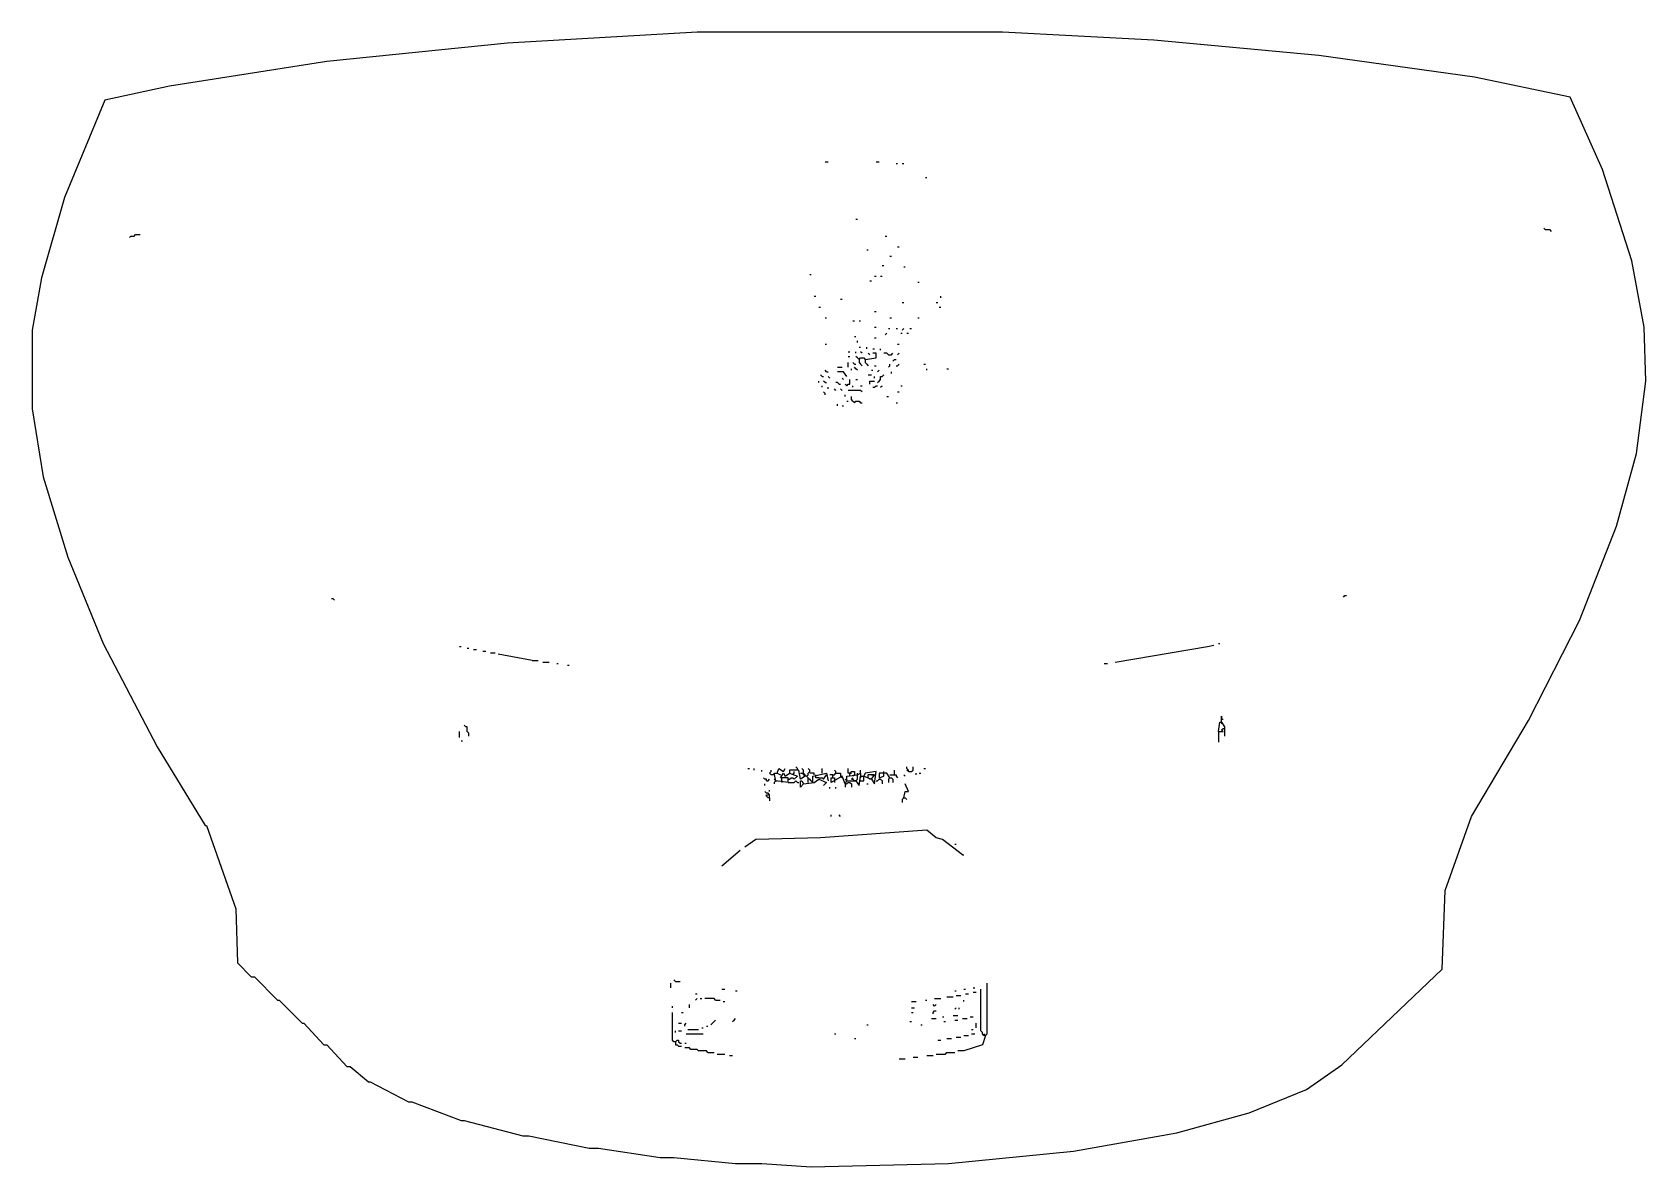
# Model space of a CAD drawing. Extents: x 0.03 to 9.99, y 0.03 to 7.03.
import ezdxf

# ---------------------------------------------------------------- set-up
doc = ezdxf.new("R2010")
doc.units = 0

msp = doc.modelspace()

# ---------------------------------------------------------------- linework, layer by layer
at = {"layer": 'PFV', "color": 0}
for points in [[(4.838095, 0.028571, 0), (5.685714, 0.047619, 0), (6.457143, 0.12381, 0), (7.095238, 0.238095, 0), (7.542857, 0.361905, 0), (7.895238, 0.504762, 0), (8.114286, 0.657143, 0), (8.733333, 1.247619, 0), (8.752381, 1.733333, 0), (8.914286, 2.190476, 0), (9.266667, 2.780952, 0), (9.580952, 3.4, 0), (9.809524, 3.980952, 0), (9.933333, 4.428571, 0), (9.990476, 4.87619, 0), (9.980952, 5.209524, 0), (9.904762, 5.619048, 0), (9.72381, 6.180952, 0), (9.52381, 6.628571, 0), (8.933333, 6.752381, 0), (7.971429, 6.885714, 0), (6.952381, 6.980952, 0), (6.019048, 7.028571, 0), (4.133333, 7.028571, 0), (2.961905, 6.961905, 0), (1.847619, 6.847619, 0), (0.87619, 6.695238, 0), (0.47619, 6.609524, 0), (0.228571, 6.009524, 0), (0.085714, 5.514286, 0), (0.028571, 5.190476, 0), (0.028571, 4.704762, 0), (0.095238, 4.285714, 0), (0.247619, 3.790476, 0), (0.466667, 3.257143, 0), (0.8, 2.619048, 0), (1.095238, 2.133333, 0), (1.104762, 2.133333, 0), (1.285714, 1.619048, 0), (1.295238, 1.285714, 0), (1.380952, 1.2, 0), (1.4, 1.2, 0), (1.542857, 1.057143, 0), (1.552381, 1.057143, 0), (1.695238, 0.914286, 0), (1.704762, 0.914286, 0), (1.828571, 0.780952, 0), (1.847619, 0.780952, 0), (1.971429, 0.647619, 0), (1.990476, 0.647619, 0), (2.104762, 0.552381, 0), (2.114286, 0.552381, 0), (2.352381, 0.428571, 0), (2.371429, 0.428571, 0), (2.67619, 0.314286, 0), (2.695238, 0.314286, 0), (3.057143, 0.219048, 0), (3.095238, 0.219048, 0), (3.466667, 0.142857, 0), (3.52381, 0.142857, 0), (3.904762, 0.085714, 0), (3.990476, 0.085714, 0), (4.371429, 0.047619, 0), (4.533333, 0.047619, 0), (4.838095, 0.028571, 0)], [(4.92381, 6.228571, 0), (4.942857, 6.228571, 0)], [(5.238095, 6.228571, 0), (5.257143, 6.228571, 0)], [(5.361905, 6.219048, 0), (5.371429, 6.219048, 0)], [(5.4, 6.219048, 0), (5.409524, 6.219048, 0)], [(5.542857, 6.133333, 0), (5.552381, 6.133333, 0)], [(0.628571, 5.761905, 0), (0.638095, 5.771429, 0), (0.657143, 5.771429, 0), (0.666667, 5.780952, 0), (0.695238, 5.780952, 0)], [(5.114286, 5.87619, 0), (5.12381, 5.87619, 0)], [(9.409524, 5.8, 0), (9.4, 5.809524, 0), (9.371429, 5.809524, 0), (9.361905, 5.819048, 0)], [(5.180952, 5.685714, 0), (5.190476, 5.685714, 0)], [(5.295238, 5.771429, 0), (5.304762, 5.771429, 0)], [(5.371429, 5.704762, 0), (5.380952, 5.704762, 0)], [(5.27619, 5.590476, 0), (5.285714, 5.590476, 0)], [(5.32381, 5.647619, 0), (5.333333, 5.647619, 0)], [(5.409524, 5.580952, 0), (5.419048, 5.580952, 0)], [(4.828571, 5.533333, 0), (4.838095, 5.533333, 0)], [(5.2, 5.495238, 0), (5.209524, 5.495238, 0)], [(5.228571, 5.52381, 0), (5.238095, 5.52381, 0)], [(5.266667, 5.52381, 0), (5.27619, 5.52381, 0)], [(5.495238, 5.485714, 0), (5.504762, 5.485714, 0)], [(4.857143, 5.4, 0), (4.866667, 5.4, 0)], [(5.019048, 5.380952, 0), (5.028571, 5.380952, 0)], [(5.638095, 5.390476, 0), (5.638095, 5.4, 0)], [(4.885714, 5.333333, 0), (4.895238, 5.333333, 0)], [(5.228571, 5.304762, 0), (5.238095, 5.304762, 0)], [(5.4, 5.361905, 0), (5.409524, 5.361905, 0)], [(5.609524, 5.361905, 0), (5.619048, 5.361905, 0)], [(5.628571, 5.333333, 0), (5.638095, 5.333333, 0)], [(4.92381, 5.266667, 0), (4.933333, 5.266667, 0)], [(5.095238, 5.247619, 0), (5.104762, 5.247619, 0)], [(5.133333, 5.247619, 0), (5.142857, 5.247619, 0)], [(5.228571, 5.209524, 0), (5.238095, 5.209524, 0)], [(5.314286, 5.2, 0), (5.32381, 5.2, 0)], [(5.32381, 5.266667, 0), (5.333333, 5.266667, 0)], [(5.361905, 5.2, 0), (5.371429, 5.2, 0)], [(5.4, 5.190476, 0), (5.409524, 5.2, 0)], [(5.447619, 5.2, 0), (5.457143, 5.2, 0)], [(5.495238, 5.266667, 0), (5.504762, 5.266667, 0)], [(4.92381, 5.104762, 0), (4.933333, 5.104762, 0)], [(5.104762, 5.152381, 0), (5.114286, 5.152381, 0)], [(5.12381, 5.114286, 0), (5.12381, 5.12381, 0)], [(5.133333, 5.085714, 0), (5.142857, 5.085714, 0)], [(5.180952, 5.07619, 0), (5.180952, 5.085714, 0)], [(5.228571, 5.142857, 0), (5.238095, 5.142857, 0)], [(5.295238, 5.161905, 0), (5.304762, 5.171429, 0)], [(5.371429, 5.104762, 0), (5.380952, 5.104762, 0)], [(5.390476, 5.171429, 0), (5.4, 5.171429, 0)], [(5.428571, 5.171429, 0), (5.438095, 5.171429, 0)], [(5.066667, 5.057143, 0), (5.07619, 5.057143, 0)], [(5.066667, 5.028571, 0), (5.07619, 5.028571, 0)], [(5.066667, 4.961905, 0), (5.066667, 4.990476, 0)], [(5.104762, 4.980952, 0), (5.095238, 4.990476, 0)], [(5.114286, 5.047619, 0), (5.114286, 5.057143, 0)], [(5.133333, 5.009524, 0), (5.12381, 5.019048, 0), (5.114286, 5.028571, 0)], [(5.133333, 5.009524, 0), (5.142857, 5.019048, 0), (5.161905, 5.019048, 0), (5.171429, 5.009524, 0), (5.171429, 4.990476, 0), (5.180952, 4.980952, 0), (5.190476, 4.971429, 0)], [(5.133333, 5.009524, 0), (5.133333, 4.990476, 0), (5.142857, 4.980952, 0), (5.152381, 4.971429, 0)], [(5.152381, 5.047619, 0), (5.142857, 5.057143, 0)], [(5.171429, 5.009524, 0), (5.238095, 5.019048, 0), (5.238095, 5.047619, 0), (5.219048, 5.047619, 0)], [(5.2, 5.038095, 0), (5.190476, 5.047619, 0)], [(5.219048, 5.07619, 0), (5.228571, 5.07619, 0)], [(5.266667, 5.066667, 0), (5.266667, 5.07619, 0)], [(5.314286, 5.038095, 0), (5.304762, 5.047619, 0), (5.285714, 5.047619, 0)], [(5.314286, 5.038095, 0), (5.333333, 5.038095, 0), (5.342857, 5.047619, 0)], [(5.342857, 5, 0), (5.352381, 5.009524, 0), (5.361905, 5.009524, 0)], [(5.371429, 5.038095, 0), (5.380952, 5.047619, 0)], [(4.904762, 4.904762, 0), (4.895238, 4.914286, 0)], [(4.904762, 4.904762, 0), (4.914286, 4.904762, 0)], [(4.933333, 4.933333, 0), (4.92381, 4.942857, 0)], [(4.933333, 4.933333, 0), (4.942857, 4.933333, 0)], [(4.952381, 4.895238, 0), (4.942857, 4.904762, 0)], [(5, 4.961905, 0), (5.028571, 4.961905, 0)], [(5.057143, 4.904762, 0), (5.038095, 4.933333, 0), (5, 4.933333, 0)], [(5.038095, 4.885714, 0), (5.028571, 4.895238, 0)], [(5.057143, 4.847619, 0), (5.066667, 4.857143, 0), (5.07619, 4.857143, 0), (5.07619, 4.885714, 0)], [(5.085714, 4.942857, 0), (5.085714, 4.952381, 0)], [(5.104762, 4.980952, 0), (5.114286, 4.980952, 0)], [(5.12381, 4.942857, 0), (5.114286, 4.952381, 0), (5.104762, 4.961905, 0)], [(5.114286, 4.885714, 0), (5.12381, 4.885714, 0)], [(5.190476, 4.914286, 0), (5.209524, 4.914286, 0)], [(5.209524, 4.942857, 0), (5.219048, 4.942857, 0)], [(5.228571, 4.971429, 0), (5.238095, 4.971429, 0)], [(5.228571, 4.895238, 0), (5.228571, 4.904762, 0)], [(5.247619, 4.933333, 0), (5.257143, 4.942857, 0)], [(5.247619, 4.866667, 0), (5.257143, 4.87619, 0), (5.266667, 4.885714, 0), (5.266667, 4.904762, 0), (5.27619, 4.904762, 0), (5.285714, 4.914286, 0)], [(5.314286, 4.961905, 0), (5.32381, 4.971429, 0), (5.32381, 4.980952, 0)], [(5.333333, 4.92381, 0), (5.333333, 4.933333, 0)], [(5.361905, 4.971429, 0), (5.371429, 4.971429, 0), (5.380952, 4.980952, 0)], [(5.533333, 4.980952, 0), (5.542857, 4.980952, 0)], [(5.552381, 4.942857, 0), (5.552381, 4.952381, 0)], [(5.67619, 4.952381, 0), (5.685714, 4.952381, 0)], [(4.885714, 4.866667, 0), (4.885714, 4.87619, 0)], [(4.904762, 4.838095, 0), (4.904762, 4.847619, 0)], [(4.92381, 4.866667, 0), (4.914286, 4.87619, 0)], [(4.92381, 4.790476, 0), (4.92381, 4.8, 0), (4.914286, 4.809524, 0)], [(4.92381, 4.866667, 0), (4.933333, 4.866667, 0)], [(4.942857, 4.828571, 0), (4.942857, 4.838095, 0)], [(4.990476, 4.819048, 0), (4.980952, 4.828571, 0)], [(5.009524, 4.857143, 0), (5, 4.866667, 0), (4.990476, 4.866667, 0)], [(5.009524, 4.857143, 0), (5.019048, 4.857143, 0)], [(5.028571, 4.819048, 0), (5.019048, 4.828571, 0)], [(5.057143, 4.847619, 0), (5.047619, 4.857143, 0)], [(5.047619, 4.780952, 0), (5.047619, 4.790476, 0)], [(5.152381, 4.809524, 0), (5.142857, 4.819048, 0), (5.066667, 4.819048, 0)], [(5.095238, 4.838095, 0), (5.095238, 4.847619, 0)], [(5.142857, 4.847619, 0), (5.152381, 4.847619, 0)], [(5.2, 4.857143, 0), (5.2, 4.87619, 0), (5.228571, 4.87619, 0)], [(5.219048, 4.838095, 0), (5.228571, 4.838095, 0), (5.238095, 4.847619, 0), (5.247619, 4.847619, 0)], [(5.266667, 4.838095, 0), (5.27619, 4.847619, 0)], [(5.371429, 4.809524, 0), (5.380952, 4.809524, 0)], [(5.390476, 4.847619, 0), (5.4, 4.847619, 0)], [(5, 4.72381, 0), (5, 4.733333, 0)], [(5.028571, 4.72381, 0), (5.038095, 4.72381, 0)], [(5.057143, 4.752381, 0), (5.066667, 4.752381, 0)], [(5.104762, 4.742857, 0), (5.095238, 4.752381, 0), (5.085714, 4.761905, 0), (5.085714, 4.780952, 0)], [(5.104762, 4.742857, 0), (5.114286, 4.752381, 0), (5.133333, 4.752381, 0), (5.142857, 4.742857, 0), (5.152381, 4.742857, 0)], [(5.304762, 4.780952, 0), (5.314286, 4.780952, 0)], [(5.361905, 4.742857, 0), (5.371429, 4.742857, 0)], [(1.895238, 3.52381, 0), (1.885714, 3.533333, 0), (1.87619, 3.533333, 0)], [(8.12381, 3.542857, 0), (8.133333, 3.552381, 0), (8.142857, 3.552381, 0)], [(2.666667, 3.238095, 0), (2.67619, 3.238095, 0)], [(2.714286, 3.228571, 0), (2.72381, 3.228571, 0)], [(2.752381, 3.219048, 0), (2.771429, 3.219048, 0)], [(2.809524, 3.209524, 0), (2.828571, 3.209524, 0)], [(2.857143, 3.2, 0), (2.885714, 3.2, 0)], [(3.114286, 3.152381, 0), (2.904762, 3.190476, 0)], [(6.714286, 3.142857, 0), (7.285714, 3.238095, 0), (7.32381, 3.247619, 0)], [(7.352381, 3.257143, 0), (7.361905, 3.257143, 0)], [(3.114286, 3.152381, 0), (3.152381, 3.152381, 0)], [(3.180952, 3.142857, 0), (3.219048, 3.142857, 0)], [(3.266667, 3.133333, 0), (3.27619, 3.133333, 0)], [(3.333333, 3.12381, 0), (3.342857, 3.12381, 0)], [(6.647619, 3.133333, 0), (6.666667, 3.133333, 0)], [(7.371429, 2.771429, 0), (7.371429, 2.809524, 0), (7.371429, 2.790476, 0)], [(7.371429, 2.790476, 0), (7.380952, 2.790476, 0)], [(2.666667, 2.67619, 0), (2.666667, 2.714286, 0)], [(2.72381, 2.685714, 0), (2.72381, 2.704762, 0), (2.714286, 2.714286, 0), (2.714286, 2.742857, 0), (2.704762, 2.742857, 0), (2.695238, 2.752381, 0)], [(7.352381, 2.714286, 0), (7.361905, 2.771429, 0), (7.371429, 2.771429, 0), (7.390476, 2.742857, 0), (7.390476, 2.685714, 0)], [(7.352381, 2.714286, 0), (7.380952, 2.714286, 0), (7.371429, 2.72381, 0), (7.380952, 2.733333, 0), (7.390476, 2.733333, 0)], [(7.352381, 2.714286, 0), (7.352381, 2.647619, 0)], [(7.371429, 2.771429, 0), (7.371429, 2.761905, 0)], [(2.67619, 2.657143, 0), (2.685714, 2.657143, 0)], [(4.752381, 2.47619, 0), (4.752381, 2.485714, 0), (4.742857, 2.495238, 0)], [(5.438095, 2.466667, 0), (5.438095, 2.47619, 0), (5.428571, 2.485714, 0), (5.428571, 2.495238, 0)], [(5.438095, 2.466667, 0), (5.457143, 2.466667, 0), (5.466667, 2.47619, 0), (5.466667, 2.495238, 0)], [(4.447619, 2.485714, 0), (4.457143, 2.485714, 0)], [(4.485714, 2.47619, 0), (4.485714, 2.485714, 0)], [(4.533333, 2.466667, 0), (4.533333, 2.47619, 0)], [(4.561905, 2.409524, 0), (4.561905, 2.419048, 0), (4.552381, 2.419048, 0), (4.542857, 2.428571, 0)], [(4.561905, 2.409524, 0), (4.571429, 2.409524, 0), (4.580952, 2.419048, 0)], [(4.609524, 2.447619, 0), (4.590476, 2.447619, 0), (4.580952, 2.457143, 0), (4.590476, 2.466667, 0), (4.590476, 2.47619, 0)], [(4.695238, 2.4, 0), (4.619048, 2.409524, 0), (4.609524, 2.457143, 0), (4.628571, 2.457143, 0), (4.647619, 2.447619, 0)], [(4.619048, 2.409524, 0), (4.609524, 2.419048, 0)], [(4.619048, 2.409524, 0), (4.609524, 2.4, 0), (4.609524, 2.390476, 0)], [(4.619048, 2.409524, 0), (4.628571, 2.409524, 0)], [(4.628571, 2.457143, 0), (4.638095, 2.485714, 0), (4.666667, 2.466667, 0), (4.67619, 2.485714, 0)], [(4.695238, 2.4, 0), (4.695238, 2.428571, 0), (4.647619, 2.428571, 0), (4.666667, 2.457143, 0), (4.67619, 2.438095, 0), (4.704762, 2.457143, 0), (4.752381, 2.438095, 0), (4.733333, 2.419048, 0), (4.72381, 2.428571, 0)], [(4.657143, 2.409524, 0), (4.657143, 2.428571, 0)], [(4.657143, 2.409524, 0), (4.657143, 2.4, 0)], [(4.695238, 2.419048, 0), (4.704762, 2.419048, 0), (4.714286, 2.428571, 0), (4.72381, 2.428571, 0)], [(4.695238, 2.4, 0), (4.733333, 2.4, 0), (4.742857, 2.409524, 0), (4.752381, 2.4, 0), (4.761905, 2.4, 0)], [(4.8, 2.438095, 0), (4.771429, 2.419048, 0), (4.761905, 2.47619, 0), (4.704762, 2.47619, 0), (4.704762, 2.457143, 0)], [(4.72381, 2.447619, 0), (4.733333, 2.457143, 0), (4.733333, 2.466667, 0)], [(4.771429, 2.457143, 0), (4.790476, 2.457143, 0)], [(4.790476, 2.390476, 0), (4.771429, 2.371429, 0), (4.771429, 2.409524, 0), (4.780952, 2.409524, 0), (4.790476, 2.390476, 0)], [(4.819048, 2.4, 0), (4.819048, 2.428571, 0), (4.809524, 2.438095, 0), (4.8, 2.438095, 0), (4.790476, 2.447619, 0), (4.790476, 2.47619, 0), (4.780952, 2.485714, 0)], [(4.8, 2.438095, 0), (4.8, 2.447619, 0), (4.790476, 2.457143, 0)], [(4.790476, 2.390476, 0), (4.857143, 2.4, 0), (4.885714, 2.419048, 0), (4.933333, 2.4, 0), (4.914286, 2.380952, 0)], [(4.809524, 2.438095, 0), (4.819048, 2.447619, 0), (4.819048, 2.457143, 0), (4.828571, 2.466667, 0), (4.828571, 2.47619, 0), (4.819048, 2.485714, 0)], [(4.847619, 2.4, 0), (4.838095, 2.409524, 0), (4.828571, 2.419048, 0), (4.819048, 2.419048, 0)], [(4.857143, 2.447619, 0), (4.857143, 2.457143, 0), (4.828571, 2.457143, 0)], [(4.847619, 2.4, 0), (4.847619, 2.438095, 0), (4.933333, 2.457143, 0), (4.942857, 2.409524, 0)], [(4.885714, 2.428571, 0), (4.866667, 2.428571, 0), (4.866667, 2.447619, 0)], [(4.885714, 2.428571, 0), (4.904762, 2.428571, 0), (4.914286, 2.419048, 0), (4.933333, 2.447619, 0)], [(4.904762, 2.457143, 0), (4.904762, 2.485714, 0)], [(4.971429, 2.447619, 0), (4.952381, 2.447619, 0)], [(5.047619, 2.390476, 0), (5.028571, 2.438095, 0), (4.961905, 2.4, 0), (4.961905, 2.428571, 0), (4.980952, 2.428571, 0), (4.980952, 2.409524, 0)], [(4.971429, 2.428571, 0), (4.971429, 2.447619, 0), (4.980952, 2.447619, 0), (4.990476, 2.457143, 0), (5.019048, 2.457143, 0), (5.019048, 2.438095, 0)], [(4.990476, 2.457143, 0), (4.990476, 2.466667, 0), (4.980952, 2.47619, 0)], [(4.980952, 2.409524, 0), (4.980952, 2.4, 0)], [(5.019048, 2.438095, 0), (5.028571, 2.428571, 0)], [(5.047619, 2.390476, 0), (5.057143, 2.409524, 0), (5.114286, 2.409524, 0), (5.133333, 2.380952, 0), (5.142857, 2.438095, 0), (5.161905, 2.438095, 0), (5.209524, 2.419048, 0), (5.228571, 2.390476, 0), (5.238095, 2.466667, 0), (5.171429, 2.457143, 0), (5.161905, 2.438095, 0)], [(5.057143, 2.409524, 0), (5.047619, 2.419048, 0)], [(5.047619, 2.390476, 0), (5.057143, 2.390476, 0), (5.066667, 2.4, 0), (5.07619, 2.4, 0), (5.085714, 2.390476, 0), (5.085714, 2.371429, 0)], [(5.047619, 2.4, 0), (5.047619, 2.390476, 0)], [(5.057143, 2.409524, 0), (5.057143, 2.438095, 0), (5.12381, 2.447619, 0), (5.142857, 2.457143, 0), (5.142857, 2.438095, 0)], [(5.07619, 2.457143, 0), (5.066667, 2.457143, 0), (5.066667, 2.485714, 0)], [(5.07619, 2.438095, 0), (5.07619, 2.457143, 0), (5.085714, 2.466667, 0), (5.104762, 2.466667, 0), (5.104762, 2.447619, 0), (5.095238, 2.438095, 0)], [(5.07619, 2.457143, 0), (5.085714, 2.457143, 0)], [(5.095238, 2.419048, 0), (5.095238, 2.428571, 0), (5.085714, 2.419048, 0), (5.095238, 2.419048, 0)], [(5.114286, 2.409524, 0), (5.104762, 2.409524, 0), (5.095238, 2.419048, 0)], [(5.114286, 2.409524, 0), (5.12381, 2.419048, 0), (5.12381, 2.447619, 0)], [(5.12381, 2.447619, 0), (5.12381, 2.457143, 0)], [(5.142857, 2.409524, 0), (5.133333, 2.409524, 0)], [(5.142857, 2.457143, 0), (5.142857, 2.47619, 0)], [(5.142857, 2.409524, 0), (5.161905, 2.409524, 0), (5.161905, 2.438095, 0)], [(5.142857, 2.438095, 0), (5.142857, 2.428571, 0)], [(5.209524, 2.419048, 0), (5.228571, 2.447619, 0), (5.190476, 2.447619, 0)], [(5.190476, 2.428571, 0), (5.190476, 2.447619, 0)], [(5.209524, 2.419048, 0), (5.2, 2.419048, 0), (5.190476, 2.428571, 0)], [(5.209524, 2.447619, 0), (5.219048, 2.447619, 0)], [(5.238095, 2.409524, 0), (5.247619, 2.409524, 0), (5.257143, 2.419048, 0), (5.266667, 2.419048, 0), (5.27619, 2.409524, 0), (5.27619, 2.390476, 0)], [(5.32381, 2.428571, 0), (5.304762, 2.457143, 0), (5.257143, 2.457143, 0), (5.257143, 2.428571, 0), (5.285714, 2.438095, 0), (5.285714, 2.466667, 0)], [(5.32381, 2.428571, 0), (5.314286, 2.419048, 0), (5.314286, 2.4, 0)], [(5.32381, 2.447619, 0), (5.361905, 2.447619, 0), (5.361905, 2.438095, 0), (5.371429, 2.428571, 0)], [(5.32381, 2.428571, 0), (5.333333, 2.428571, 0), (5.342857, 2.419048, 0), (5.342857, 2.4, 0)], [(5.352381, 2.447619, 0), (5.352381, 2.47619, 0)], [(5.419048, 2.438095, 0), (5.409524, 2.447619, 0)], [(5.438095, 2.466667, 0), (5.428571, 2.47619, 0)], [(5.485714, 2.447619, 0), (5.485714, 2.457143, 0)], [(5.504762, 2.457143, 0), (5.514286, 2.457143, 0)], [(5.533333, 2.485714, 0), (5.542857, 2.485714, 0)], [(4.552381, 2.380952, 0), (4.552381, 2.390476, 0)], [(4.580952, 2.304762, 0), (4.580952, 2.32381, 0), (4.571429, 2.333333, 0), (4.561905, 2.333333, 0), (4.552381, 2.342857, 0)], [(4.580952, 2.304762, 0), (4.571429, 2.304762, 0), (4.561905, 2.314286, 0), (4.561905, 2.32381, 0), (4.571429, 2.32381, 0)], [(4.580952, 2.342857, 0), (4.580952, 2.352381, 0)], [(4.580952, 2.304762, 0), (4.580952, 2.285714, 0)], [(4.952381, 2.361905, 0), (4.952381, 2.371429, 0)], [(4.990476, 2.361905, 0), (4.990476, 2.371429, 0)], [(5.047619, 2.390476, 0), (5.047619, 2.371429, 0)], [(5.180952, 2.390476, 0), (5.190476, 2.390476, 0)], [(5.409524, 2.304762, 0), (5.4, 2.295238, 0), (5.4, 2.27619, 0)], [(5.409524, 2.304762, 0), (5.419048, 2.342857, 0), (5.438095, 2.342857, 0), (5.419048, 2.390476, 0)], [(5.409524, 2.304762, 0), (5.419048, 2.304762, 0), (5.428571, 2.295238, 0)], [(4.961905, 2.190476, 0), (4.961905, 2.2, 0)], [(5.019048, 2.190476, 0), (5.009524, 2.2, 0)], [(5.771429, 1.952381, 0), (5.647619, 2.047619, 0), (5.609524, 2.057143, 0), (5.552381, 2.104762, 0), (4.895238, 2.057143, 0), (4.495238, 2.047619, 0), (4.428571, 2, 0)], [(5.72381, 2.019048, 0), (5.733333, 2.019048, 0)], [(4.285714, 1.885714, 0), (4.4, 1.980952, 0)], [(5.771429, 1.952381, 0), (5.780952, 1.952381, 0)], [(3.971429, 1.133333, 0), (3.971429, 1.161905, 0)], [(4, 1.171429, 0), (3.990476, 1.180952, 0)], [(4, 1.171429, 0), (4.028571, 1.171429, 0)], [(4.285714, 1.12381, 0), (4.304762, 1.12381, 0)], [(4.371429, 1.114286, 0), (4.380952, 1.114286, 0)], [(5.72381, 1.114286, 0), (5.733333, 1.114286, 0)], [(5.780952, 1.12381, 0), (5.790476, 1.12381, 0)], [(5.838095, 1.133333, 0), (5.847619, 1.133333, 0)], [(5.838095, 1.104762, 0), (5.857143, 1.104762, 0)], [(5.914286, 0.838095, 0), (5.904762, 0.838095, 0), (5.895238, 0.847619, 0), (5.895238, 0.857143, 0), (5.885714, 0.866667, 0), (5.885714, 1.12381, 0)], [(5.914286, 0.838095, 0), (5.92381, 0.847619, 0), (5.92381, 1.161905, 0)], [(3.980952, 1.009524, 0), (3.980952, 1.019048, 0)], [(4.085714, 1.009524, 0), (4.085714, 1.028571, 0)], [(4.12381, 1.095238, 0), (4.133333, 1.095238, 0)], [(4.12381, 1.057143, 0), (4.133333, 1.066667, 0)], [(4.152381, 1.066667, 0), (4.161905, 1.066667, 0)], [(4.247619, 1.057143, 0), (4.238095, 1.066667, 0), (4.180952, 1.066667, 0)], [(4.247619, 1.057143, 0), (4.27619, 1.057143, 0)], [(4.295238, 1.047619, 0), (4.304762, 1.047619, 0)], [(5.457143, 1.047619, 0), (5.485714, 1.047619, 0)], [(5.457143, 1.009524, 0), (5.47619, 1.009524, 0)], [(5.542857, 1.057143, 0), (5.552381, 1.057143, 0)], [(5.6, 1.019048, 0), (5.590476, 1.028571, 0)], [(5.6, 1.066667, 0), (5.638095, 1.066667, 0)], [(5.6, 1.019048, 0), (5.609524, 1.028571, 0)], [(5.67619, 1.07619, 0), (5.714286, 1.07619, 0)], [(5.72381, 1, 0), (5.733333, 1.009524, 0)], [(5.733333, 1.085714, 0), (5.761905, 1.085714, 0)], [(5.752381, 1, 0), (5.752381, 1.009524, 0)], [(5.780952, 1.047619, 0), (5.780952, 1.057143, 0)], [(5.790476, 1.095238, 0), (5.809524, 1.095238, 0)], [(4, 0.8, 0), (3.990476, 0.8, 0), (3.980952, 0.809524, 0), (3.980952, 0.980952, 0)], [(4.019048, 0.914286, 0), (4.038095, 0.914286, 0)], [(4.038095, 0.980952, 0), (4.047619, 0.980952, 0)], [(4.057143, 0.895238, 0), (4.057143, 0.904762, 0), (4.066667, 0.914286, 0)], [(4.219048, 0.904762, 0), (4.228571, 0.914286, 0), (4.238095, 0.92381, 0), (4.247619, 0.933333, 0)], [(4.352381, 0.92381, 0), (4.361905, 0.933333, 0), (4.371429, 0.942857, 0)], [(5.180952, 0.904762, 0), (5.190476, 0.904762, 0)], [(5.447619, 0.92381, 0), (5.457143, 0.92381, 0)], [(5.457143, 0.980952, 0), (5.466667, 0.980952, 0)], [(5.514286, 0.904762, 0), (5.52381, 0.904762, 0)], [(5.580952, 0.942857, 0), (5.609524, 0.942857, 0)], [(5.590476, 0.971429, 0), (5.590476, 0.980952, 0), (5.6, 0.990476, 0), (5.609524, 0.990476, 0)], [(5.647619, 0.952381, 0), (5.657143, 0.952381, 0)], [(5.657143, 0.92381, 0), (5.666667, 0.92381, 0)], [(5.714286, 0.961905, 0), (5.742857, 0.961905, 0)], [(5.72381, 0.933333, 0), (5.742857, 0.933333, 0)], [(5.771429, 0.942857, 0), (5.8, 0.942857, 0)], [(5.819048, 0.952381, 0), (5.838095, 0.952381, 0)], [(5.857143, 0.885714, 0), (5.857143, 0.914286, 0)], [(4, 0.857143, 0), (4, 0.866667, 0)], [(4, 0.8, 0), (4.009524, 0.809524, 0), (4.019048, 0.809524, 0), (4.019048, 0.8, 0), (4.028571, 0.790476, 0), (4.038095, 0.790476, 0)], [(4, 0.8, 0), (4, 0.780952, 0), (4.009524, 0.780952, 0), (4.019048, 0.771429, 0), (4.038095, 0.771429, 0)], [(4.019048, 0.866667, 0), (4.038095, 0.866667, 0)], [(4.066667, 0.847619, 0), (4.171429, 0.847619, 0)], [(4.07619, 0.87619, 0), (4.142857, 0.87619, 0)], [(4.161905, 0.885714, 0), (4.171429, 0.885714, 0)], [(4.190476, 0.895238, 0), (4.2, 0.895238, 0)], [(4.980952, 0.847619, 0), (4.990476, 0.847619, 0)], [(5.104762, 0.819048, 0), (5.114286, 0.819048, 0)], [(5.619048, 0.809524, 0), (5.638095, 0.809524, 0)], [(5.67619, 0.819048, 0), (5.704762, 0.819048, 0)], [(5.733333, 0.828571, 0), (5.761905, 0.828571, 0)], [(5.914286, 0.838095, 0), (5.895238, 0.780952, 0), (5.780952, 0.742857, 0), (5.742857, 0.742857, 0)], [(5.780952, 0.838095, 0), (5.809524, 0.838095, 0)], [(5.828571, 0.87619, 0), (5.838095, 0.87619, 0)], [(5.828571, 0.847619, 0), (5.847619, 0.847619, 0)], [(5.914286, 0.838095, 0), (5.904762, 0.847619, 0)], [(4.057143, 0.790476, 0), (4.066667, 0.790476, 0)], [(4.2, 0.733333, 0), (4.190476, 0.742857, 0), (4.142857, 0.742857, 0), (4.133333, 0.752381, 0), (4.095238, 0.752381, 0), (4.085714, 0.761905, 0), (4.057143, 0.761905, 0)], [(4.2, 0.733333, 0), (4.238095, 0.733333, 0)], [(4.257143, 0.72381, 0), (4.304762, 0.72381, 0)], [(4.333333, 0.714286, 0), (4.352381, 0.714286, 0)], [(5.466667, 0.704762, 0), (5.495238, 0.704762, 0)], [(5.552381, 0.714286, 0), (5.590476, 0.714286, 0)], [(5.609524, 0.72381, 0), (5.666667, 0.72381, 0), (5.67619, 0.733333, 0), (5.72381, 0.733333, 0)], [(5.380952, 0.695238, 0), (5.419048, 0.695238, 0)]]:
    msp.add_polyline3d(points, dxfattribs=at)

doc.saveas('drawing.dxf')
